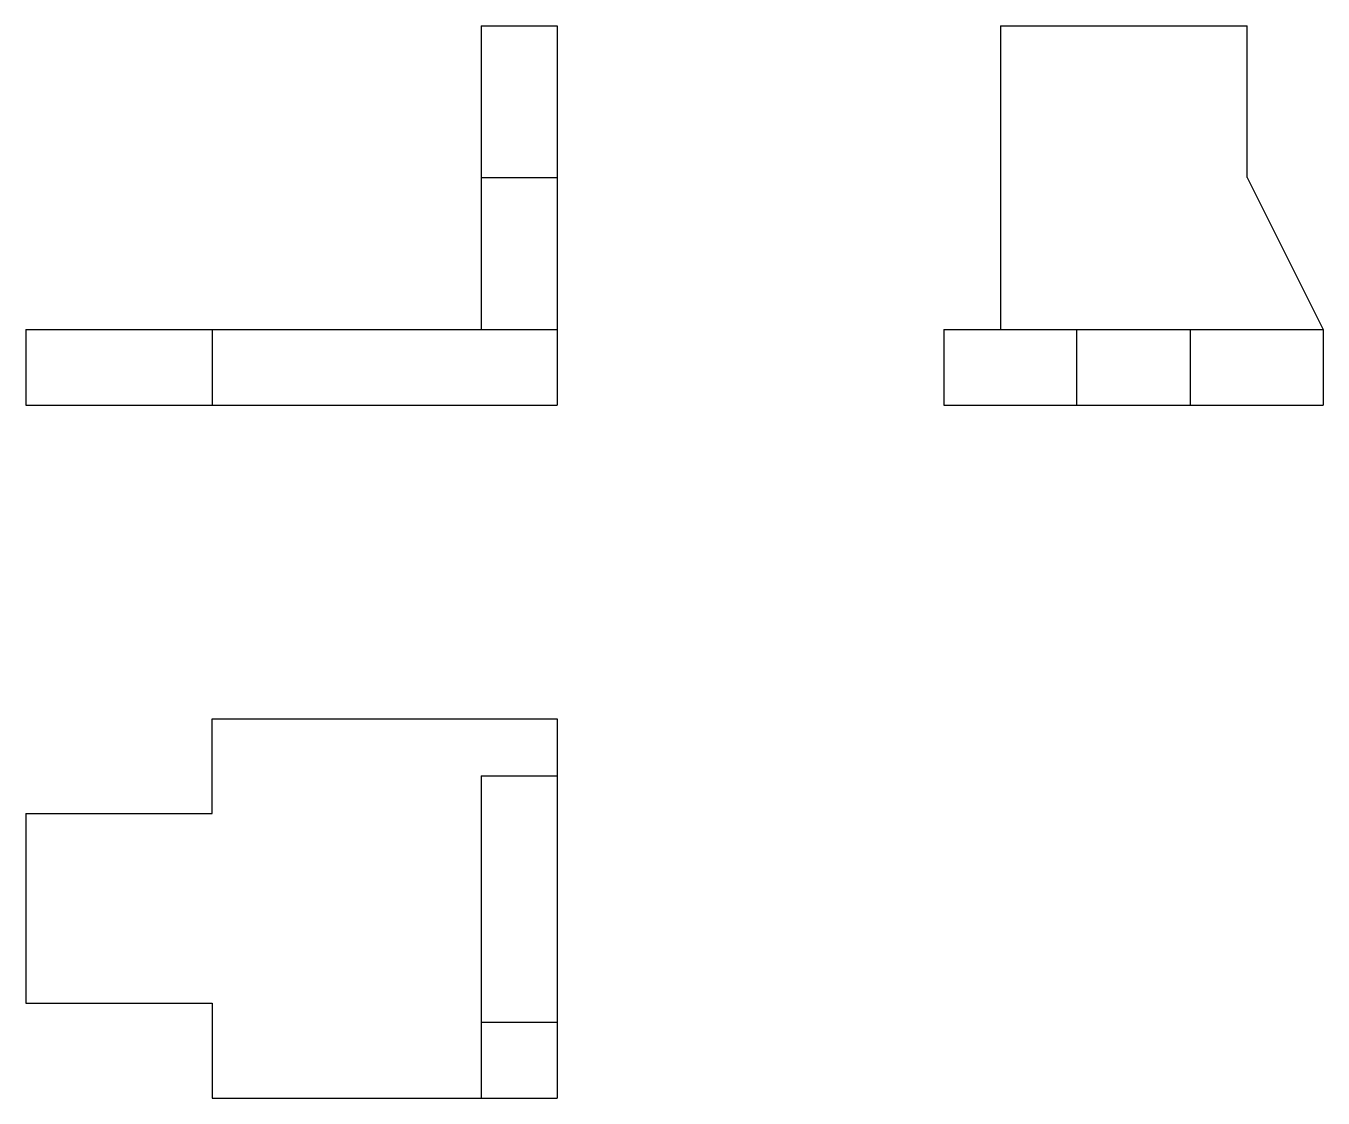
# Model space of a CAD drawing. Header units: millimetres. Extents: x 1120 to 1462, y 334 to 616.
import ezdxf

# ---------------------------------------------------------------- set-up
doc = ezdxf.new("R2010")
doc.units = ezdxf.units.MM
doc.layers.add('粗实线', color=7, linetype='Continuous')

msp = doc.modelspace()

# ---------------------------------------------------------------- linework, layer by layer
at = {"layer": '粗实线'}
for p, q in [((1240.09, 616.45), (1260.09, 616.45)), ((1240.09, 616.45), (1240.09, 536.45)), ((1260.09, 616.45), (1260.09, 516.45)), ((1376.99, 616.45), (1441.99, 616.45)), ((1376.99, 616.45), (1376.99, 536.45)), ((1441.99, 576.45), (1441.99, 616.45)), ((1240.09, 576.45), (1260.09, 576.45)), ((1441.99, 576.45), (1461.99, 536.45)), ((1120.09, 536.45), (1260.09, 536.45)), ((1120.09, 536.45), (1120.09, 516.45)), ((1169.15, 536.45), (1169.15, 516.45)), ((1361.99, 536.45), (1361.99, 516.45)), ((1361.99, 536.45), (1461.99, 536.45)), ((1396.99, 536.45), (1396.99, 516.45)), ((1426.99, 536.45), (1426.99, 516.45)), ((1461.99, 536.45), (1461.99, 516.45)), ((1120.09, 516.45), (1260.09, 516.45)), ((1361.99, 516.45), (1461.99, 516.45)), ((1169.15, 433.76), (1260.09, 433.76)), ((1169.15, 408.76), (1169.15, 433.76)), ((1260.09, 433.76), (1260.09, 333.76)), ((1240.09, 418.76), (1240.09, 333.76)), ((1240.09, 418.76), (1260.09, 418.76)), ((1120.09, 408.76), (1120.09, 358.76)), ((1120.09, 408.76), (1169.15, 408.76)), ((1120.09, 358.76), (1169.15, 358.76)), ((1169.15, 358.76), (1169.15, 333.76)), ((1240.09, 353.76), (1260.09, 353.76)), ((1169.15, 333.76), (1260.09, 333.76))]:
    msp.add_line(p, q, dxfattribs=at)

doc.saveas('drawing.dxf')
